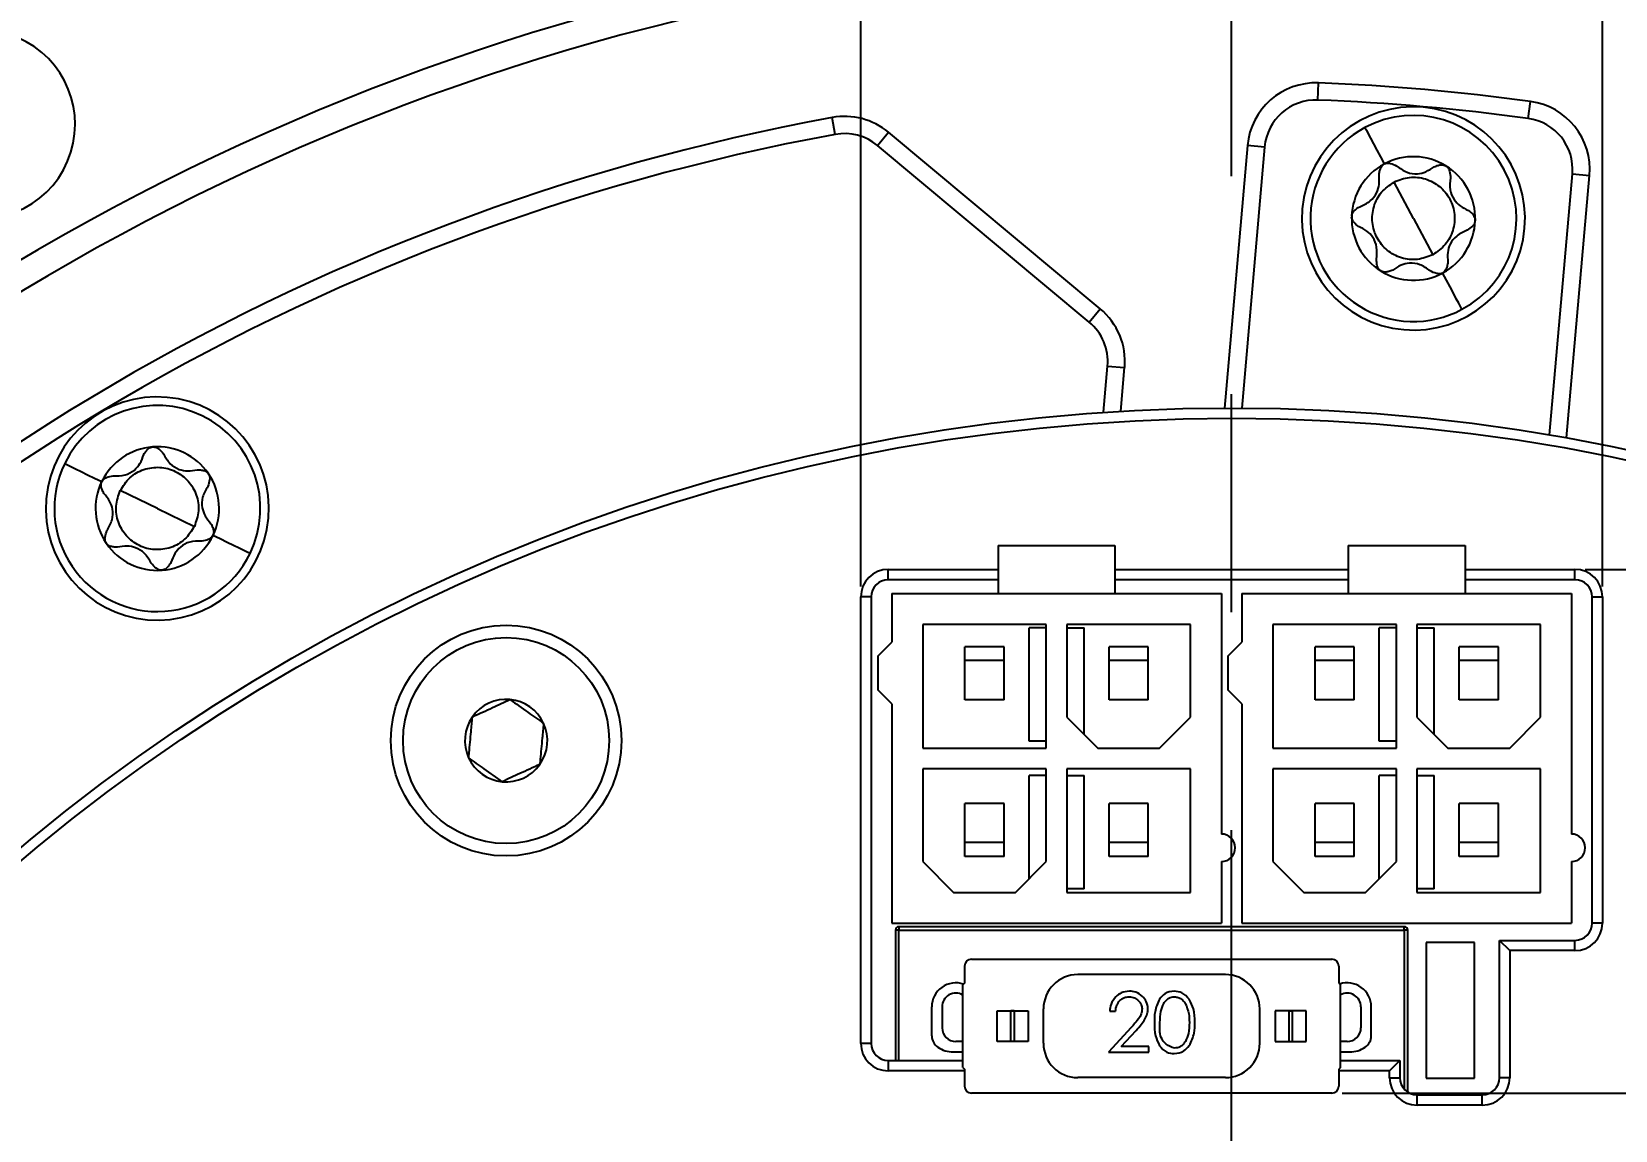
# Model space of a CAD drawing. Header units: millimetres. Extents: x 0 to 594, y 5 to 425.
# Drawn here: x 409.05 to 455.17, y 248.89 to 280.88 of the extents above; entities that cross this region are included whole.
import ezdxf

# ---------------------------------------------------------------- set-up
doc = ezdxf.new("R2010")
doc.units = ezdxf.units.MM
doc.header["$PDSIZE"] = -1
doc.linetypes.add('CENTERX2', pattern=[20.32, 12.7, -2.54, 2.54, -2.54])
doc.layers.add('중심선', color=1, linetype='CENTERX2')
doc.layers.add('치수', color=4, linetype='Continuous')
doc.styles.add('누리로봇 문자스타일_20230829', font='GOTHIC.TTF')
doc.dimstyles.new('A2기본 치수스타일', dxfattribs={"dimtxt": 4, "dimasz": 4, "dimexe": 0.5, "dimexo": 0.3, "dimgap": 1, "dimtad": 1, "dimtoh": 1, "dimdec": 1, "dimzin": 12, "dimdsep": 46, "dimtxsty": '누리로봇 문자스타일_20230829', "dimcen": 0.09, "dimclrd": 3, "dimclre": 3, "dimclrt": 3, "dimadec": 0, "dimazin": 3, "dimtm": 1e-09, "dimtfac": 1, "dimtdec": 1, "dimtofl": 0, "dimtmove": 0, "dimatfit": 3, "dimfxl": 1, "dimfrac": 2, "dimarcsym": 0})
doc.dimstyles.new('A2지시선 치수스타일', dxfattribs={"dimtxt": 4, "dimasz": 4, "dimexe": 0.5, "dimexo": 0.3, "dimgap": 0.396875, "dimtad": 0, "dimtih": 1, "dimtoh": 1, "dimdec": 1, "dimzin": 12, "dimdsep": 46, "dimtxsty": '누리로봇 문자스타일_20230829', "dimcen": 0.09, "dimclrd": 3, "dimclre": 3, "dimclrt": 3, "dimadec": 0, "dimazin": 3, "dimtm": 1e-09, "dimtfac": 1, "dimtdec": 1, "dimtofl": 0, "dimtmove": 0, "dimatfit": 3, "dimfxl": 1, "dimfrac": 2, "dimarcsym": 0})

# ---------------------------------------------------------------- blocks, each defined once
blk = doc.blocks.new('*D88')
at = {"layer": 'Defpoints', "color": 0}
for p in [(454, 265.222), (534.644, 214.922), (545.633, 214.922)]:
    blk.add_point(p, dxfattribs=at)
at = {"layer": '치수', "color": 3, "lineweight": -2}
for p, q in [((454.3, 265.222), (546.133, 265.222)), ((545.633, 261.722), (545.633, 218.422)), ((534.944, 214.922), (546.133, 214.922))]:
    blk.add_line(p, q, dxfattribs=at)
at = {"layer": '치수', "color": 3}
for points in [[(545.049, 261.722), (546.216, 261.722), (545.633, 265.222)], [(545.049, 218.422), (546.216, 218.422), (545.633, 214.922)]]:
    blk.add_solid(points, dxfattribs=at)
at = {"layer": '치수', "color": 3, "insert": (542.007, 240.072), "char_height": 5, "attachment_point": 5, "rotation": 90, "style": '누리로봇 문자스타일_20230829'}
blk.add_mtext('50.3', dxfattribs=at)
blk = doc.blocks.new('*D89')
at = {"layer": 'Defpoints', "color": 0}
for p in [(446.919, 249.974), (534.644, 214.922), (537.633, 214.922)]:
    blk.add_point(p, dxfattribs=at)
at = {"layer": '치수', "color": 3, "lineweight": -2}
for p, q in [((447.219, 249.974), (538.133, 249.974)), ((537.633, 246.474), (537.633, 218.422)), ((534.944, 214.922), (538.133, 214.922))]:
    blk.add_line(p, q, dxfattribs=at)
at = {"layer": '치수', "color": 3}
for points in [[(537.049, 246.474), (538.216, 246.474), (537.633, 249.974)], [(537.049, 218.422), (538.216, 218.422), (537.633, 214.922)]]:
    blk.add_solid(points, dxfattribs=at)
at = {"layer": '치수', "color": 3, "insert": (534.007, 232.448), "char_height": 5, "attachment_point": 5, "rotation": 90, "style": '누리로봇 문자스타일_20230829'}
blk.add_mtext('35.1', dxfattribs=at)
blk = doc.blocks.new('*D91')
at = {"layer": 'Defpoints', "color": 0}
for p in [(454.8, 308.588), (433.2, 264.422), (454.8, 264.422)]:
    blk.add_point(p, dxfattribs=at)
at = {"layer": '치수', "color": 3, "lineweight": -2}
for p, q in [((433.2, 264.722), (433.2, 309.088)), ((454.8, 264.722), (454.8, 309.088)), ((436.7, 308.588), (451.3, 308.588))]:
    blk.add_line(p, q, dxfattribs=at)
at = {"layer": '치수', "color": 3}
for points in [[(436.7, 309.172), (436.7, 308.005), (433.2, 308.588)], [(451.3, 309.172), (451.3, 308.005), (454.8, 308.588)]]:
    blk.add_solid(points, dxfattribs=at)
at = {"layer": '치수', "color": 3, "insert": (444, 312.214), "char_height": 5, "attachment_point": 5, "style": '누리로봇 문자스타일_20230829'}
blk.add_mtext('21.6', dxfattribs=at)
blk = doc.blocks.new('*D96')
at = {"color": 3, "lineweight": -2}
for p, q in [((372.316, 300.588), (376.541, 300.588)), ((376.541, 300.588), (422.75, 220.552))]:
    blk.add_line(p, q, dxfattribs=at)
at = {"color": 3}
blk.add_solid([(423.327, 220.885), (422.173, 220.218), (424.75, 217.088)], dxfattribs=at)
at = {"layer": 'Defpoints', "color": 0}
for p in [(424.75, 217.088), (427.25, 212.757)]:
    blk.add_point(p, dxfattribs=at)
at = {"color": 3, "insert": (342.949, 300.588), "char_height": 4, "attachment_point": 4, "style": '누리로봇 문자스타일_20230829'}
blk.add_mtext('4-M6x13DP\\PPCD36', dxfattribs=at)

msp = doc.modelspace()

# ---------------------------------------------------------------- linework, layer by layer
at = {"color": 7, "linetype": 'Continuous', "lineweight": 25}
for p, q in [((446.513, 278.888), (446.532, 279.388)), ((452.633, 278.353), (452.701, 278.848)), ((432.456, 277.888), (432.366, 278.38)), ((433.687, 277.565), (434.007, 277.949)), ((440.173, 272.809), (434.007, 277.949)), ((439.852, 272.425), (433.687, 277.565)), ((444.461, 277.564), (443.793, 269.922)), ((444.959, 277.52), (444.295, 269.922)), ((444.959, 277.52), (444.461, 277.564)), ((449.295, 275.441), (448.729, 276.501)), ((453.26, 269.137), (453.925, 276.736)), ((453.755, 269.05), (454.423, 276.692)), ((453.925, 276.736), (454.423, 276.692)), ((449.295, 275.441), (449.859, 274.386)), ((439.852, 272.425), (440.173, 272.809)), ((440.268, 269.796), (440.386, 271.142)), ((440.386, 271.142), (440.884, 271.099)), ((440.773, 269.828), (440.884, 271.099)), ((412.711, 266.995), (411.631, 267.52)), ((412.711, 266.995), (413.788, 266.473)), ((437.202, 265.918), (440.602, 265.918)), ((437.202, 265.918), (437.202, 264.518)), ((440.602, 265.918), (440.602, 264.518)), ((447.398, 265.918), (447.398, 264.518)), ((447.398, 265.918), (450.798, 265.918)), ((450.798, 265.918), (450.798, 264.518)), ((434, 264.922), (434, 265.222)), ((434, 265.222), (437.202, 265.222)), ((440.602, 265.222), (447.398, 265.222)), ((450.798, 265.222), (454, 265.222)), ((454, 264.922), (454, 265.222)), ((437.202, 264.922), (434, 264.922)), ((447.398, 264.922), (440.602, 264.922)), ((454, 264.922), (450.798, 264.922)), ((433.2, 251.422), (433.2, 264.422)), ((433.5, 264.422), (433.2, 264.422)), ((433.5, 264.422), (433.5, 251.422)), ((434.102, 264.518), (434.102, 263.108)), ((434.102, 264.518), (437.202, 264.518)), ((437.202, 264.518), (440.602, 264.518)), ((440.602, 264.518), (443.702, 264.518)), ((443.702, 264.518), (443.702, 257.518)), ((444.298, 264.518), (444.298, 263.108)), ((444.298, 264.518), (447.398, 264.518)), ((447.398, 264.518), (450.798, 264.518)), ((450.798, 264.518), (453.898, 264.518)), ((453.898, 264.518), (453.898, 257.518)), ((454.5, 254.922), (454.5, 264.422)), ((454.5, 264.422), (454.8, 264.422)), ((454.8, 264.422), (454.8, 254.922)), ((438.602, 263.618), (435.002, 263.618)), ((435.002, 263.618), (435.002, 260.018)), ((438.102, 260.218), (438.102, 263.518)), ((438.602, 263.518), (438.102, 263.518)), ((438.602, 260.018), (438.602, 263.618)), ((442.802, 263.618), (439.202, 263.618)), ((439.202, 263.618), (439.202, 260.918)), ((439.202, 263.518), (439.702, 263.518)), ((439.702, 260.418), (439.702, 263.518)), ((442.802, 260.918), (442.802, 263.618)), ((445.198, 263.618), (445.198, 260.018)), ((448.798, 263.618), (445.198, 263.618)), ((448.298, 260.218), (448.298, 263.518)), ((448.798, 263.518), (448.298, 263.518)), ((448.798, 260.018), (448.798, 263.618)), ((449.398, 263.618), (449.398, 260.918)), ((452.998, 263.618), (449.398, 263.618)), ((449.398, 263.518), (449.898, 263.518)), ((449.898, 260.418), (449.898, 263.518)), ((452.998, 260.918), (452.998, 263.618)), ((433.702, 262.708), (434.102, 263.108)), ((437.372, 262.968), (436.232, 262.968)), ((436.232, 262.568), (436.232, 262.968)), ((437.372, 262.568), (437.372, 262.968)), ((441.572, 262.968), (440.432, 262.968)), ((440.432, 262.568), (440.432, 262.968)), ((441.572, 262.568), (441.572, 262.968)), ((443.898, 262.708), (444.298, 263.108)), ((447.568, 262.968), (446.428, 262.968)), ((446.428, 262.568), (446.428, 262.968)), ((447.568, 262.568), (447.568, 262.968)), ((451.768, 262.968), (450.628, 262.968)), ((450.628, 262.568), (450.628, 262.968)), ((451.768, 262.568), (451.768, 262.968)), ((433.702, 261.708), (433.702, 262.708)), ((436.232, 261.428), (436.232, 262.568)), ((437.372, 262.568), (436.232, 262.568)), ((437.372, 261.428), (437.372, 262.568)), ((440.432, 261.428), (440.432, 262.568)), ((441.572, 262.568), (440.432, 262.568)), ((441.572, 261.428), (441.572, 262.568)), ((443.898, 261.708), (443.898, 262.708)), ((446.428, 261.428), (446.428, 262.568)), ((447.568, 262.568), (446.428, 262.568)), ((447.568, 261.428), (447.568, 262.568)), ((451.768, 262.568), (450.628, 262.568)), ((450.628, 261.428), (450.628, 262.568)), ((451.768, 261.428), (451.768, 262.568)), ((434.102, 261.308), (433.702, 261.708)), ((444.298, 261.308), (443.898, 261.708)), ((434.102, 261.308), (434.102, 254.918)), ((437.372, 261.428), (436.232, 261.428)), ((441.572, 261.428), (440.432, 261.428)), ((444.298, 261.308), (444.298, 254.918)), ((447.568, 261.428), (446.428, 261.428)), ((451.768, 261.428), (450.628, 261.428)), ((439.202, 260.918), (440.102, 260.018)), ((441.902, 260.018), (442.802, 260.918)), ((449.398, 260.918), (450.298, 260.018)), ((452.098, 260.018), (452.998, 260.918)), ((438.602, 260.218), (438.102, 260.218)), ((448.798, 260.218), (448.298, 260.218)), ((435.002, 260.018), (438.602, 260.018)), ((440.102, 260.018), (441.902, 260.018)), ((445.198, 260.018), (448.798, 260.018)), ((450.298, 260.018), (452.098, 260.018)), ((438.602, 259.418), (435.002, 259.418)), ((435.002, 259.418), (435.002, 256.718)), ((438.602, 256.718), (438.602, 259.418)), ((442.802, 259.418), (439.202, 259.418)), ((439.202, 259.418), (439.202, 255.818)), ((442.802, 255.818), (442.802, 259.418)), ((445.198, 259.418), (445.198, 256.718)), ((448.798, 259.418), (445.198, 259.418)), ((448.798, 256.718), (448.798, 259.418)), ((449.398, 259.418), (449.398, 255.818)), ((452.998, 259.418), (449.398, 259.418)), ((452.998, 255.818), (452.998, 259.418)), ((438.102, 256.218), (438.102, 259.218)), ((438.602, 259.218), (438.102, 259.218)), ((439.202, 259.218), (439.702, 259.218)), ((439.702, 255.918), (439.702, 259.218)), ((448.798, 259.218), (448.298, 259.218)), ((448.298, 256.218), (448.298, 259.218)), ((449.398, 259.218), (449.898, 259.218)), ((449.898, 255.918), (449.898, 259.218)), ((436.232, 257.268), (436.232, 258.408)), ((437.372, 258.408), (436.232, 258.408)), ((437.372, 257.268), (437.372, 258.408)), ((440.432, 257.268), (440.432, 258.408)), ((441.572, 258.408), (440.432, 258.408)), ((441.572, 257.268), (441.572, 258.408)), ((447.568, 258.408), (446.428, 258.408)), ((446.428, 257.268), (446.428, 258.408)), ((447.568, 257.268), (447.568, 258.408)), ((450.628, 257.268), (450.628, 258.408)), ((451.768, 258.408), (450.628, 258.408)), ((451.768, 257.268), (451.768, 258.408)), ((437.372, 257.268), (436.232, 257.268)), ((436.232, 256.868), (436.232, 257.268)), ((437.372, 256.868), (437.372, 257.268)), ((441.572, 257.268), (440.432, 257.268)), ((440.432, 256.868), (440.432, 257.268)), ((441.572, 256.868), (441.572, 257.268)), ((447.568, 257.268), (446.428, 257.268)), ((446.428, 256.868), (446.428, 257.268)), ((447.568, 256.868), (447.568, 257.268)), ((451.768, 257.268), (450.628, 257.268)), ((450.628, 256.868), (450.628, 257.268)), ((451.768, 256.868), (451.768, 257.268)), ((435.002, 256.718), (435.902, 255.818)), ((437.372, 256.868), (436.232, 256.868)), ((437.702, 255.818), (438.602, 256.718)), ((441.572, 256.868), (440.432, 256.868)), ((443.702, 256.718), (443.702, 254.918)), ((445.198, 256.718), (446.098, 255.818)), ((447.568, 256.868), (446.428, 256.868)), ((447.898, 255.818), (448.798, 256.718)), ((451.768, 256.868), (450.628, 256.868)), ((453.898, 256.718), (453.898, 254.918)), ((435.902, 255.818), (437.702, 255.818)), ((439.702, 255.918), (439.202, 255.918)), ((439.202, 255.818), (442.802, 255.818)), ((446.098, 255.818), (447.898, 255.818)), ((449.898, 255.918), (449.398, 255.918)), ((449.398, 255.818), (452.998, 255.818)), ((434.102, 254.918), (443.702, 254.918)), ((434.209, 254.72), (434.209, 250.922)), ((449.029, 254.82), (434.309, 254.82)), ((434.309, 254.72), (449.029, 254.72)), ((444.298, 254.918), (453.898, 254.918)), ((449.129, 250.02), (449.129, 254.72)), ((454.8, 254.922), (454.5, 254.922)), ((451.076, 254.355), (449.666, 254.355)), ((449.666, 254.355), (449.666, 250.407)), ((451.076, 250.407), (451.076, 254.355)), ((452.1, 254.122), (451.8, 254.422)), ((451.8, 254.422), (454, 254.422)), ((451.8, 250.422), (451.8, 254.422)), ((454, 254.122), (454, 254.422)), ((436.419, 253.874), (446.919, 253.874)), ((454, 254.122), (452.1, 254.122)), ((452.1, 254.122), (452.1, 250.422)), ((436.219, 253.674), (436.219, 253.174)), ((443.819, 253.424), (439.519, 253.424)), ((447.119, 253.674), (447.119, 253.174)), ((436.219, 253.174), (436.169, 253.124)), ((436.169, 250.724), (436.169, 253.124)), ((447.119, 253.174), (447.169, 253.124)), ((447.169, 250.724), (447.169, 253.124)), ((435.266, 251.643), (435.266, 252.484)), ((435.566, 252.484), (435.566, 251.874)), ((437.169, 251.474), (437.169, 252.374)), ((437.169, 252.374), (438.069, 252.374)), ((437.569, 251.474), (437.569, 252.374)), ((437.669, 252.374), (437.569, 252.374)), ((437.669, 252.374), (437.669, 251.474)), ((438.069, 252.374), (438.069, 251.474)), ((438.519, 251.424), (438.519, 252.424)), ((440.45, 252.356), (440.616, 252.356)), ((444.819, 251.424), (444.819, 252.424)), ((446.169, 252.374), (445.269, 252.374)), ((445.269, 252.374), (445.269, 251.474)), ((445.669, 252.374), (445.669, 251.474)), ((445.669, 252.374), (445.769, 252.374)), ((445.769, 251.474), (445.769, 252.374)), ((446.169, 251.474), (446.169, 252.374)), ((447.766, 252.485), (447.766, 251.874)), ((448.066, 251.643), (448.066, 252.485)), ((441.069, 251.882), (440.409, 251.168)), ((433.5, 251.422), (433.2, 251.422)), ((436.169, 251.474), (435.966, 251.474)), ((438.069, 251.474), (437.169, 251.474)), ((437.669, 251.474), (437.569, 251.474)), ((440.785, 251.335), (441.216, 251.8)), ((445.269, 251.474), (446.169, 251.474)), ((445.669, 251.474), (445.769, 251.474)), ((447.366, 251.474), (447.169, 251.474)), ((434, 250.922), (434, 250.622)), ((434, 250.922), (436.169, 250.922)), ((435.89, 251.174), (436.169, 251.174)), ((440.409, 251.168), (441.585, 251.168)), ((441.585, 251.335), (440.785, 251.335)), ((441.585, 251.168), (441.585, 251.335)), ((447.169, 251.174), (447.441, 251.174)), ((447.169, 250.922), (448.9, 250.922)), ((448.9, 250.922), (448.6, 250.622)), ((448.9, 250.922), (448.9, 250.422)), ((436.219, 250.622), (434, 250.622)), ((436.169, 250.724), (436.219, 250.674)), ((436.219, 250.674), (436.219, 250.174)), ((447.169, 250.724), (447.119, 250.674)), ((447.119, 250.674), (447.119, 250.174)), ((448.6, 250.622), (447.119, 250.622)), ((448.6, 250.422), (448.6, 250.622)), ((443.819, 250.424), (439.519, 250.424)), ((448.6, 250.422), (448.9, 250.422)), ((449.129, 250.02), (449.128, 250.003)), ((449.666, 250.407), (451.076, 250.407)), ((452.1, 250.422), (451.8, 250.422)), ((446.919, 249.974), (436.419, 249.974)), ((449.4, 249.622), (449.4, 249.922)), ((449.4, 249.922), (451.3, 249.922)), ((451.3, 249.622), (449.4, 249.622)), ((451.3, 249.622), (451.3, 249.922))]:
    msp.add_line(p, q, dxfattribs=at)
at = {"color": 8, "linetype": 'Continuous', "lineweight": 25}
for p, q in [((434.309, 250.922), (434.309, 254.72)), ((449.029, 254.72), (449.029, 250.087))]:
    msp.add_line(p, q, dxfattribs=at)
at = {"color": 7, "linetype": 'Continuous', "lineweight": 25, "flags": 128}
for points in [[(447.881, 278.087), (447.892, 278.067), (447.924, 278.007), (447.976, 277.909), (448.046, 277.777), (448.132, 277.617), (448.23, 277.434), (448.336, 277.235), (448.446, 277.029)], [(450.709, 272.795), (450.698, 272.816), (450.666, 272.876), (450.613, 272.974), (450.543, 273.105), (450.457, 273.266), (450.36, 273.449), (450.253, 273.647), (450.143, 273.854)], [(410.012, 268.305), (410.033, 268.295), (410.094, 268.265), (410.194, 268.216), (410.329, 268.151), (410.492, 268.072), (410.679, 267.981), (410.881, 267.883), (411.092, 267.781)], [(415.411, 265.686), (415.39, 265.696), (415.328, 265.726), (415.229, 265.774), (415.094, 265.839), (414.931, 265.919), (414.744, 266.009), (414.542, 266.108), (414.331, 266.21)], [(434.309, 254.72), (434.29, 254.72), (434.271, 254.72), (434.254, 254.72), (434.238, 254.72), (434.226, 254.72), (434.217, 254.72), (434.211, 254.72), (434.209, 254.72)], [(434.309, 254.82), (434.309, 254.818), (434.309, 254.813), (434.309, 254.803), (434.309, 254.791), (434.309, 254.776), (434.309, 254.759), (434.309, 254.74), (434.309, 254.72)], [(449.029, 254.72), (449.029, 254.74), (449.029, 254.759), (449.029, 254.776), (449.029, 254.791), (449.029, 254.803), (449.029, 254.813), (449.029, 254.818), (449.029, 254.82)], [(449.129, 254.72), (449.127, 254.72), (449.122, 254.72), (449.112, 254.72), (449.1, 254.72), (449.085, 254.72), (449.067, 254.72), (449.049, 254.72), (449.029, 254.72)]]:
    msp.add_lwpolyline(points, dxfattribs=at)
at = {"color": 8, "linetype": 'Continuous', "lineweight": 25, "flags": 128}
msp.add_lwpolyline([(449.103, 250.02), (449.112, 250.02), (449.122, 250.02), (449.127, 250.02), (449.129, 250.02)], dxfattribs=at)
at = {"color": 7, "linetype": 'Continuous', "lineweight": 25}
for centre, radius in [((444, 214.922), 55), ((444, 214.922), 54.7), ((422.869, 260.238), 3.36), ((422.869, 260.238), 3)]:
    msp.add_circle(centre, radius, dxfattribs=at)
for centre, radius, start, end in [((444, 214.922), 69, 67, 247), ((444, 214.922), 68.2, 355, 175), ((407.565, 278.18), 2.75, 247, 67), ((446.454, 277.39), 2, 87.7506, 175), ((444, 214.922), 64.515, 82.24942, 87.75058), ((446.454, 277.39), 1.5, 87.7506, 175), ((449.295, 275.441), 3.25, 355, 175), ((444, 214.922), 64.015, 82.24942, 87.75058), ((452.431, 276.867), 2, 355, 82.2494), ((444, 214.922), 64.515, 100.38911, 141.61089), ((444, 214.922), 69, 247, 67), ((432.726, 276.413), 2, 50.1835, 100.3891), ((449.295, 275.441), 3, 298.1213, 118.1213), ((452.431, 276.867), 1.5, 355, 82.2494), ((444, 214.922), 64.015, 100.38911, 141.61089), ((432.726, 276.413), 1.5, 50.1835, 100.3891), ((449.295, 275.441), 3, 118.1213, 298.1213), ((449.295, 275.441), 1.8, 58.3783, 118.0263), ((449.295, 275.441), 1.8, 118.3783, 178.0263), ((449.295, 275.441), 1.8, 118.1213, 118.3783), ((449.295, 275.441), 1.8, 118.0263, 118.1213), ((449.295, 275.441), 1.8, 58.0263, 58.3783), ((449.295, 275.441), 1.8, 358.3783, 58.0263), ((449.295, 275.441), 3.25, 175, 355), ((449.295, 275.441), 1.8, 178.0263, 178.3783), ((449.295, 275.441), 1.8, 178.3783, 238.0263), ((449.295, 275.441), 1.8, 298.3783, 358.0264), ((449.295, 275.441), 1.8, 358.0264, 358.3783), ((449.295, 275.441), 1.8, 238.0263, 238.3783), ((449.295, 275.441), 1.8, 238.3783, 298.0263), ((449.295, 275.441), 1.8, 298.0263, 298.1213), ((449.295, 275.441), 1.8, 298.1213, 298.3783), ((438.892, 271.273), 2, 355, 50.1835), ((438.892, 271.273), 1.5, 355, 50.1835), ((412.711, 266.995), 3.25, 355, 175), ((412.711, 266.995), 3, 334.1213, 154.1213), ((412.711, 266.995), 1.8, 94.3783, 154.0263), ((412.711, 266.995), 1.8, 94.0263, 94.3783), ((412.711, 266.995), 1.8, 34.3783, 94.0263), ((412.711, 266.995), 3, 154.1213, 334.1213), ((412.711, 266.995), 1.8, 34.0264, 34.3783), ((412.711, 266.995), 1.8, 334.3783, 34.0264), ((412.711, 266.995), 1.8, 154.3783, 214.0263), ((412.711, 266.995), 1.8, 154.1213, 154.3783), ((412.711, 266.995), 1.8, 154.0263, 154.1213), ((412.711, 266.995), 3.25, 175, 355), ((412.711, 266.995), 1.8, 274.3783, 334.0263), ((412.711, 266.995), 1.8, 334.0263, 334.1213), ((412.711, 266.995), 1.8, 334.1213, 334.3783), ((412.711, 266.995), 1.8, 214.0263, 214.3783), ((412.711, 266.995), 1.8, 214.3783, 274.0263), ((434, 264.422), 0.8, 90, 180), ((454, 264.422), 0.8, 0, 90), ((412.711, 266.995), 1.8, 274.0263, 274.3783), ((434, 264.422), 0.5, 90, 180), ((454, 264.422), 0.5, 0, 90), ((422.869, 260.238), 1.201, 84.6988, 144.6988), ((422.869, 260.238), 1.201, 24.6988, 84.6988), ((422.869, 260.238), 1.201, 144.6988, 204.6988), ((422.869, 260.238), 1.201, 324.6988, 24.6988), ((422.869, 260.238), 1.201, 204.6988, 264.6988), ((422.869, 260.238), 1.201, 264.6988, 324.6988), ((443.702, 257.118), 0.4, 270, 90), ((453.898, 257.118), 0.4, 270, 90), ((434.309, 254.72), 0.1, 90, 180), ((449.029, 254.72), 0.1, 0, 90), ((454, 254.922), 0.8, 270, 0), ((454, 254.922), 0.5, 270, 0), ((436.419, 253.674), 0.2, 90, 180), ((446.919, 253.674), 0.2, 0, 90), ((439.519, 252.424), 1, 90, 180), ((443.819, 252.424), 1, 0, 90), ((435.966, 252.484), 0.7, 71.0445, 180.0006), ((435.966, 252.484), 0.4, 59.4108, 180.0011), ((447.366, 252.485), 0.7, 359.9999, 108.4787), ((447.366, 252.485), 0.4, 359.9999, 119.4166), ((435.966, 251.874), 0.4, 180.0011, 270), ((447.366, 251.874), 0.4, 270, 359.9999), ((434, 251.422), 0.8, 180, 270), ((434, 251.422), 0.5, 180, 270), ((435.666, 251.643), 0.4, 180.0006, 235.8571), ((439.519, 251.424), 1, 180, 270), ((443.819, 251.424), 1, 270, 0), ((447.666, 251.643), 0.4, 304.1423, 359.9999), ((435.89, 251.974), 0.8, 235.8571, 270), ((447.441, 251.974), 0.8, 270, 304.1423), ((436.419, 250.174), 0.2, 180, 270), ((446.919, 250.174), 0.2, 270, 0), ((449.4, 250.422), 0.8, 180, 270), ((449.4, 250.422), 0.5, 180, 270), ((451.3, 250.422), 0.8, 270, 0), ((451.3, 250.422), 0.5, 270, 0)]:
    msp.add_arc(centre, radius, start, end, dxfattribs=at)
for points, knots in [([(448.293, 276.715), (448.299, 276.756), (448.31, 276.831), (448.344, 276.923), (448.387, 276.988), (448.422, 277.013), (448.439, 277.025)], [0, 0, 0, 0, 0.3491737, 0.6355103, 0.8264345, 1, 1, 1, 1]), ([(448.449, 277.03), (448.475, 277.039), (448.533, 277.059), (448.661, 277.041), (448.749, 276.997), (448.808, 276.968)], [0, 0, 0, 0, 0.21991, 0.475824, 1, 1, 1, 1]), ([(448.808, 276.968), (448.904, 276.899), (449.083, 276.768), (449.394, 276.722), (449.67, 276.793), (449.818, 276.893), (449.897, 276.946)], [0, 0, 0, 0, 0.294027, 0.552142, 0.761524, 1, 1, 1, 1]), ([(449.897, 276.946), (449.936, 276.961), (450.005, 276.989), (450.102, 277.005), (450.18, 277.001), (450.22, 276.983), (450.238, 276.974)], [0, 0, 0, 0, 0.3491714, 0.6355093, 0.826433, 1, 1, 1, 1]), ([(450.248, 276.968), (450.269, 276.95), (450.315, 276.91), (450.363, 276.79), (450.37, 276.692), (450.374, 276.626)], [0, 0, 0, 0, 0.219909, 0.475818, 1, 1, 1, 1]), ([(447.729, 275.784), (447.837, 275.831), (448.04, 275.921), (448.235, 276.167), (448.312, 276.442), (448.3, 276.62), (448.293, 276.715)], [0, 0, 0, 0, 0.294029, 0.552143, 0.761526, 1, 1, 1, 1]), ([(449.859, 274.386), (449.712, 274.328), (449.418, 274.212), (448.936, 274.268), (448.514, 274.491), (448.209, 274.863), (448.069, 275.322), (448.118, 275.798), (448.339, 276.231), (448.599, 276.411), (448.729, 276.501)], [0, 0, 0, 0, 0.12489, 0.249812, 0.374765, 0.49975, 0.624765, 0.749812, 0.874891, 1, 1, 1, 1]), ([(448.729, 276.501), (448.876, 276.559), (449.17, 276.675), (449.652, 276.618), (450.074, 276.394), (450.379, 276.022), (450.518, 275.562), (450.47, 275.087), (450.248, 274.655), (449.988, 274.476), (449.859, 274.386)], [0, 0, 0, 0, 0.12511, 0.250188, 0.375235, 0.500251, 0.625235, 0.750188, 0.87511, 1, 1, 1, 1]), ([(450.374, 276.626), (450.361, 276.509), (450.338, 276.288), (450.453, 275.996), (450.653, 275.792), (450.813, 275.714), (450.899, 275.672)], [0, 0, 0, 0, 0.294027, 0.552142, 0.761523, 1, 1, 1, 1]), ([(447.691, 275.211), (447.658, 275.236), (447.599, 275.283), (447.537, 275.359), (447.501, 275.428), (447.497, 275.472), (447.495, 275.492)], [0, 0, 0, 0, 0.349177, 0.635499, 0.826435, 1, 1, 1, 1]), ([(447.496, 275.503), (447.501, 275.531), (447.513, 275.59), (447.592, 275.692), (447.674, 275.747), (447.729, 275.784)], [0, 0, 0, 0, 0.219913, 0.475825, 1, 1, 1, 1]), ([(451.094, 275.379), (451.088, 275.352), (451.077, 275.292), (450.997, 275.19), (450.915, 275.136), (450.86, 275.099)], [0, 0, 0, 0, 0.219912, 0.47582, 1, 1, 1, 1]), ([(450.899, 275.672), (450.931, 275.646), (450.991, 275.6), (451.053, 275.524), (451.088, 275.454), (451.092, 275.411), (451.094, 275.39)], [0, 0, 0, 0, 0.349176, 0.635509, 0.826433, 1, 1, 1, 1]), ([(448.216, 274.257), (448.228, 274.374), (448.252, 274.594), (448.136, 274.886), (447.936, 275.091), (447.776, 275.169), (447.691, 275.211)], [0, 0, 0, 0, 0.294029, 0.552144, 0.761526, 1, 1, 1, 1]), ([(450.86, 275.099), (450.752, 275.051), (450.55, 274.961), (450.355, 274.715), (450.278, 274.44), (450.29, 274.262), (450.296, 274.167)], [0, 0, 0, 0, 0.294027, 0.552142, 0.761524, 1, 1, 1, 1]), ([(448.342, 273.914), (448.32, 273.933), (448.275, 273.973), (448.226, 274.093), (448.22, 274.191), (448.216, 274.257)], [0, 0, 0, 0, 0.219909, 0.47582, 1, 1, 1, 1]), ([(449.781, 273.914), (449.686, 273.984), (449.507, 274.114), (449.196, 274.16), (448.919, 274.09), (448.771, 273.99), (448.692, 273.937)], [0, 0, 0, 0, 0.294027, 0.552142, 0.761522, 1, 1, 1, 1]), ([(450.296, 274.167), (450.291, 274.126), (450.28, 274.052), (450.245, 273.96), (450.202, 273.895), (450.167, 273.87), (450.15, 273.858)], [0, 0, 0, 0, 0.349182, 0.635509, 0.826434, 1, 1, 1, 1]), ([(448.692, 273.937), (448.654, 273.921), (448.584, 273.893), (448.487, 273.877), (448.409, 273.882), (448.37, 273.9), (448.351, 273.909)], [0, 0, 0, 0, 0.349178, 0.635508, 0.826439, 1, 1, 1, 1]), ([(450.14, 273.852), (450.114, 273.843), (450.057, 273.824), (449.929, 273.842), (449.84, 273.885), (449.781, 273.914)], [0, 0, 0, 0, 0.219904, 0.475819, 1, 1, 1, 1]), ([(411.42, 267.945), (411.538, 267.945), (411.76, 267.944), (412.038, 268.09), (412.221, 268.31), (412.282, 268.477), (412.314, 268.567)], [0, 0, 0, 0, 0.2940268, 0.5521428, 0.7615235, 1, 1, 1, 1]), ([(412.314, 268.567), (412.336, 268.602), (412.377, 268.665), (412.445, 268.735), (412.511, 268.778), (412.554, 268.786), (412.574, 268.79)], [0, 0, 0, 0, 0.349178, 0.635514, 0.826438, 1, 1, 1, 1]), ([(412.585, 268.791), (412.613, 268.788), (412.673, 268.783), (412.783, 268.714), (412.846, 268.639), (412.888, 268.588)], [0, 0, 0, 0, 0.2199094, 0.4758196, 1, 1, 1, 1]), ([(412.888, 268.588), (412.947, 268.486), (413.057, 268.294), (413.323, 268.125), (413.604, 268.077), (413.78, 268.108), (413.874, 268.125)], [0, 0, 0, 0, 0.294027, 0.552143, 0.761524, 1, 1, 1, 1]), ([(411.631, 267.52), (411.716, 267.653), (411.885, 267.92), (412.309, 268.158), (412.782, 268.224), (413.247, 268.103), (413.63, 267.812), (413.87, 267.4), (413.945, 266.92), (413.84, 266.622), (413.788, 266.473)], [0, 0, 0, 0, 0.1251096, 0.2501881, 0.3752356, 0.5002508, 0.6252354, 0.7501876, 0.8751093, 1, 1, 1, 1]), ([(413.874, 268.125), (413.915, 268.123), (413.99, 268.12), (414.085, 268.096), (414.155, 268.06), (414.183, 268.027), (414.197, 268.012)], [0, 0, 0, 0, 0.349178, 0.635503, 0.82644, 1, 1, 1, 1]), ([(414.203, 268.003), (414.215, 267.977), (414.24, 267.922), (414.236, 267.793), (414.202, 267.701), (414.179, 267.639)], [0, 0, 0, 0, 0.219905, 0.475821, 1, 1, 1, 1]), ([(411.152, 267.437), (411.133, 267.474), (411.098, 267.54), (411.072, 267.635), (411.068, 267.713), (411.082, 267.754), (411.088, 267.774)], [0, 0, 0, 0, 0.349177, 0.635504, 0.826439, 1, 1, 1, 1]), ([(411.093, 267.784), (411.109, 267.807), (411.144, 267.856), (411.258, 267.917), (411.355, 267.934), (411.42, 267.945)], [0, 0, 0, 0, 0.21991, 0.475818, 1, 1, 1, 1]), ([(414.179, 267.639), (414.12, 267.537), (414.009, 267.345), (413.996, 267.031), (414.095, 266.763), (414.21, 266.626), (414.271, 266.553)], [0, 0, 0, 0, 0.294027, 0.552142, 0.761523, 1, 1, 1, 1]), ([(411.244, 266.352), (411.303, 266.454), (411.414, 266.646), (411.427, 266.96), (411.328, 267.227), (411.213, 267.364), (411.152, 267.437)], [0, 0, 0, 0, 0.294028, 0.552143, 0.761523, 1, 1, 1, 1]), ([(413.788, 266.473), (413.703, 266.34), (413.534, 266.073), (413.111, 265.835), (412.638, 265.768), (412.173, 265.889), (411.79, 266.179), (411.55, 266.592), (411.474, 267.072), (411.578, 267.37), (411.631, 267.52)], [0, 0, 0, 0, 0.12489, 0.249812, 0.374765, 0.499749, 0.624765, 0.749812, 0.874891, 1, 1, 1, 1]), ([(411.22, 265.988), (411.208, 266.013), (411.182, 266.068), (411.187, 266.198), (411.221, 266.29), (411.244, 266.352)], [0, 0, 0, 0, 0.219905, 0.475821, 1, 1, 1, 1]), ([(414.33, 266.207), (414.314, 266.184), (414.279, 266.135), (414.164, 266.074), (414.068, 266.057), (414.002, 266.046)], [0, 0, 0, 0, 0.21991, 0.475818, 1, 1, 1, 1]), ([(414.271, 266.553), (414.29, 266.517), (414.325, 266.45), (414.351, 266.356), (414.355, 266.278), (414.341, 266.237), (414.334, 266.217)], [0, 0, 0, 0, 0.349174, 0.635504, 0.826434, 1, 1, 1, 1]), ([(411.549, 265.866), (411.508, 265.868), (411.433, 265.87), (411.338, 265.895), (411.268, 265.931), (411.239, 265.963), (411.226, 265.979)], [0, 0, 0, 0, 0.349178, 0.635504, 0.82644, 1, 1, 1, 1]), ([(412.535, 265.403), (412.476, 265.505), (412.365, 265.697), (412.1, 265.865), (411.819, 265.913), (411.643, 265.882), (411.549, 265.866)], [0, 0, 0, 0, 0.294029, 0.552144, 0.761524, 1, 1, 1, 1]), ([(414.002, 266.046), (413.884, 266.046), (413.663, 266.046), (413.384, 265.901), (413.202, 265.681), (413.141, 265.513), (413.108, 265.424)], [0, 0, 0, 0, 0.294026, 0.552143, 0.761524, 1, 1, 1, 1]), ([(412.838, 265.2), (412.81, 265.202), (412.75, 265.208), (412.64, 265.276), (412.577, 265.352), (412.535, 265.403)], [0, 0, 0, 0, 0.2199028, 0.4758249, 1, 1, 1, 1]), ([(413.108, 265.424), (413.086, 265.389), (413.046, 265.325), (412.977, 265.255), (412.912, 265.213), (412.869, 265.205), (412.849, 265.201)], [0, 0, 0, 0, 0.34918, 0.635512, 0.826437, 1, 1, 1, 1]), ([(421.889, 260.932), (422.084, 261.021), (422.448, 261.189), (422.811, 261.356), (422.98, 261.434)], [0, 0, 0, 0, 0.5346014, 1, 1, 1, 1]), ([(422.98, 261.434), (423.155, 261.31), (423.483, 261.078), (423.808, 260.847), (423.96, 260.74)], [0, 0, 0, 0, 0.534599, 1, 1, 1, 1]), ([(421.778, 259.736), (421.783, 259.786), (421.806, 260.033), (421.844, 260.445), (421.876, 260.788), (421.889, 260.932)], [0, 0, 0, 0, 0.12892, 0.633758, 1, 1, 1, 1]), ([(423.96, 260.74), (423.947, 260.596), (423.915, 260.253), (423.877, 259.841), (423.854, 259.594), (423.849, 259.544)], [0, 0, 0, 0, 0.3662405, 0.8710807, 1, 1, 1, 1]), ([(422.758, 259.042), (422.583, 259.166), (422.256, 259.398), (421.93, 259.629), (421.778, 259.736)], [0, 0, 0, 0, 0.534602, 1, 1, 1, 1]), ([(423.849, 259.544), (423.654, 259.454), (423.29, 259.287), (422.927, 259.12), (422.758, 259.042)], [0, 0, 0, 0, 0.5346, 1, 1, 1, 1]), ([(440.626, 252.781), (440.571, 252.71), (440.472, 252.585), (440.457, 252.426), (440.45, 252.356)], [0, 0, 0, 0, 0.5570706, 1, 1, 1, 1]), ([(441.021, 252.942), (440.938, 252.933), (440.79, 252.918), (440.676, 252.823), (440.626, 252.781)], [0, 0, 0, 0, 0.557678, 1, 1, 1, 1]), ([(440.739, 252.667), (440.783, 252.703), (440.863, 252.767), (440.964, 252.775), (441.009, 252.778)], [0, 0, 0, 0, 0.557298, 1, 1, 1, 1]), ([(441.009, 252.778), (441.066, 252.773), (441.167, 252.764), (441.246, 252.7), (441.281, 252.672)], [0, 0, 0, 0, 0.55809, 1, 1, 1, 1]), ([(441.407, 252.79), (441.343, 252.84), (441.228, 252.929), (441.085, 252.938), (441.021, 252.942)], [0, 0, 0, 0, 0.557136, 1, 1, 1, 1]), ([(441.561, 252.424), (441.553, 252.501), (441.538, 252.64), (441.447, 252.744), (441.407, 252.79)], [0, 0, 0, 0, 0.557552, 1, 1, 1, 1]), ([(442.327, 252.942), (442.23, 252.929), (442.056, 252.907), (441.947, 252.771), (441.898, 252.711)], [0, 0, 0, 0, 0.556046, 1, 1, 1, 1]), ([(442.023, 252.585), (442.044, 252.615), (442.085, 252.674), (442.185, 252.759), (442.277, 252.771), (442.334, 252.778)], [0, 0, 0, 0, 0.288147, 0.558564, 1, 1, 1, 1]), ([(442.766, 252.706), (442.7, 252.781), (442.582, 252.916), (442.405, 252.934), (442.327, 252.942)], [0, 0, 0, 0, 0.556495, 1, 1, 1, 1]), ([(442.334, 252.778), (442.371, 252.773), (442.442, 252.764), (442.562, 252.709), (442.616, 252.633), (442.65, 252.585)], [0, 0, 0, 0, 0.286366, 0.556414, 1, 1, 1, 1]), ([(440.616, 252.356), (440.624, 252.421), (440.639, 252.535), (440.709, 252.627), (440.739, 252.667)], [0, 0, 0, 0, 0.559395, 1, 1, 1, 1]), ([(441.281, 252.672), (441.316, 252.632), (441.378, 252.561), (441.388, 252.468), (441.392, 252.426)], [0, 0, 0, 0, 0.558009, 1, 1, 1, 1]), ([(441.392, 252.426), (441.388, 252.377), (441.382, 252.288), (441.337, 252.212), (441.317, 252.178)], [0, 0, 0, 0, 0.558802, 1, 1, 1, 1]), ([(441.474, 252.125), (441.502, 252.178), (441.551, 252.272), (441.558, 252.377), (441.561, 252.424)], [0, 0, 0, 0, 0.558816, 1, 1, 1, 1]), ([(441.898, 252.711), (441.845, 252.59), (441.75, 252.373), (441.749, 252.138), (441.749, 252.034)], [0, 0, 0, 0, 0.557675, 1, 1, 1, 1]), ([(441.913, 252.029), (441.914, 252.137), (441.917, 252.33), (441.991, 252.507), (442.023, 252.585)], [0, 0, 0, 0, 0.560053, 1, 1, 1, 1]), ([(442.65, 252.585), (442.691, 252.487), (442.766, 252.31), (442.767, 252.118), (442.768, 252.034)], [0, 0, 0, 0, 0.557952, 1, 1, 1, 1]), ([(442.929, 252.034), (442.926, 252.166), (442.92, 252.403), (442.813, 252.613), (442.766, 252.706)], [0, 0, 0, 0, 0.559924, 1, 1, 1, 1]), ([(441.317, 252.178), (441.274, 252.121), (441.195, 252.018), (441.108, 251.923), (441.069, 251.882)], [0, 0, 0, 0, 0.559859, 1, 1, 1, 1]), ([(441.216, 251.8), (441.268, 251.857), (441.362, 251.96), (441.44, 252.075), (441.474, 252.125)], [0, 0, 0, 0, 0.559994, 1, 1, 1, 1]), ([(441.749, 252.034), (441.751, 251.901), (441.755, 251.663), (441.854, 251.448), (441.898, 251.354)], [0, 0, 0, 0, 0.5600656, 1, 1, 1, 1]), ([(442.334, 251.282), (442.248, 251.314), (442.086, 251.375), (441.888, 251.646), (441.903, 251.879), (441.913, 252.029)], [0, 0, 0, 0, 0.287216, 0.54, 1, 1, 1, 1]), ([(442.768, 252.034), (442.766, 251.925), (442.762, 251.732), (442.686, 251.555), (442.652, 251.477)], [0, 0, 0, 0, 0.55997, 1, 1, 1, 1]), ([(442.766, 251.359), (442.823, 251.478), (442.925, 251.692), (442.928, 251.929), (442.929, 252.034)], [0, 0, 0, 0, 0.55754, 1, 1, 1, 1]), ([(442.652, 251.477), (442.631, 251.446), (442.589, 251.387), (442.487, 251.301), (442.393, 251.289), (442.334, 251.282)], [0, 0, 0, 0, 0.288036, 0.558482, 1, 1, 1, 1]), ([(441.898, 251.354), (441.963, 251.28), (442.079, 251.148), (442.252, 251.132), (442.329, 251.125)], [0, 0, 0, 0, 0.555904, 1, 1, 1, 1]), ([(442.329, 251.125), (442.427, 251.139), (442.603, 251.164), (442.716, 251.299), (442.766, 251.359)], [0, 0, 0, 0, 0.555878, 1, 1, 1, 1])]:
    msp.add_open_spline(points, degree=3, knots=knots, dxfattribs=at)
at = {"layer": '중심선', "ltscale": 2.5}
msp.add_line((444, 124.276), (444, 305.569), dxfattribs=at)

# ---------------------------------------------------------------- dimensions: what is measured, and where the dimension line sits
dim = msp.add_diameter_dim_2p(p1=(427.25, 212.757), p2=(424.75, 217.088), text='4-M6x13DP\\PPCD36', dimstyle='A2지시선 치수스타일', override={"dimcen": 0})
dim.commit()
dim.dimension.update_dxf_attribs({"geometry": '*D96', "text_midpoint": (357.434, 300.588), "dimtype": 163})
at = {"layer": '치수'}
dim = msp.add_linear_dim(base=(454.8, 308.588), p1=(433.2, 264.422), p2=(454.8, 264.422), dimstyle='A2기본 치수스타일', override={"dimtxt": 5, "dimasz": 3.5}, dxfattribs=at)
dim.commit()
dim.dimension.update_dxf_attribs({"geometry": '*D91', "text_midpoint": (444, 308.588), "dimtype": 160})
for base, p1, picture, middle in [((545.633, 214.922), (454, 265.222), '*D88', (545.633, 240.072)), ((537.633, 214.922), (446.919, 249.974), '*D89', (537.633, 232.448))]:
    dim = msp.add_linear_dim(base=base, p1=p1, p2=(534.644, 214.922), angle=90, dimstyle='A2기본 치수스타일', override={"dimtxt": 5, "dimasz": 3.5}, dxfattribs=at)
    dim.commit()
    dim.dimension.update_dxf_attribs({"geometry": picture, "text_midpoint": middle, "dimtype": 160})

doc.saveas('drawing.dxf')
